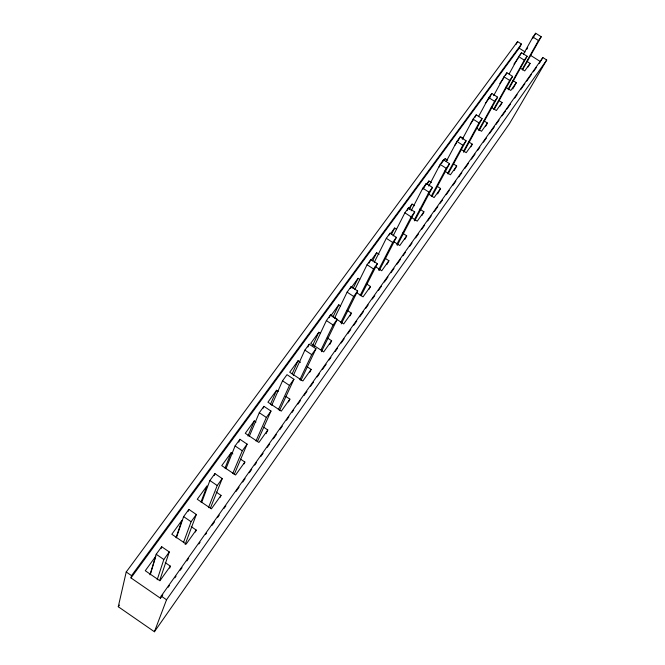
<?xml version="1.0" encoding="UTF-8"?>
<svg xmlns="http://www.w3.org/2000/svg" width="665" height="665" viewBox="0 0 665 665"><rect width="100%" height="100%" fill="white"/><g stroke="black" fill="none" stroke-linecap="round" stroke-linejoin="round"><path stroke-width="1" d="M160.423 598.209L161.188 596.081L542.864 57.572L546.73 60.016L509.589 123.457L154.413 631.75L118.27 606.729L126.217 571.983L517.578 41.604L521.435 44.04L519.182 48.171L130.98 577.918L160.423 598.209L162.825 594.826M130.98 577.918L131.545 575.649L521.435 44.04M149.999 574.809L156.192 554.261L161.686 546.73L169.292 551.942L159.725 580.404M150.273 574.626L155.261 558.126M161.088 548.65L161.686 546.73M157.189 579.755L163.831 559.506L169.292 551.942M176.025 537.669L181.952 520.313L171.803 534.261L186.167 544.086L196.208 530.047L191.179 526.605M176.35 537.835L183.615 516.622L188.868 509.398L196.333 514.486L185.169 544.436M188.187 511.36L188.868 509.398M169.683 568.101L170.373 566.156L165.244 562.64M183.432 542.673L191.096 521.726L196.333 514.486M200.98 502.067L207.023 485.866L197.272 499.257L211.379 508.85L221.029 495.367L216.083 492.009M201.728 502.308L209.882 480.546L214.928 473.621L222.251 478.576L210.456 507.952M154.413 631.75L166.541 599.764L546.73 60.016M214.205 475.542L214.928 473.621M195.46 531.975L196.208 530.047M208.453 507.669L217.231 485.525L222.251 478.576M224.994 468.135L231.121 452.757L232.833 453.912M225.942 468.75L235.086 445.941L239.932 439.299L247.114 444.137L234.171 474.569M238.76 442.183L239.932 439.299M220.231 497.279L221.029 495.367M247.962 435.991L254.296 420.912L255.983 422.042M232.792 473.389L242.301 450.804L247.114 444.137M249.25 436.464L259.284 412.724L263.93 406.34L270.988 411.061L257.38 441.643M263.141 408.21L263.93 406.34M244.047 463.921L244.87 462.042L240.572 459.141M270.406 404.395L276.598 390.255L278.261 391.369M255.983 440.995L266.366 417.47L270.988 411.061M271.694 405.367L282.534 380.804L286.997 374.669L293.93 379.283L279.45 410.654M292.126 373.888L298.086 360.729L300.538 362.359M266.116 433.688L267.804 429.981L263.581 427.146M293.323 375.417L304.886 350.114L309.183 344.212L315.991 348.726L300.846 380.571M278.311 409.806L289.483 385.442L293.93 379.283M307.887 347.047L309.183 344.212M312.691 345.343L318.801 332.276L320.513 333.406M314.179 346.54L326.399 320.58L330.538 314.902L337.222 319.316L321.403 351.735M288.568 401.918L289.882 399.133L285.734 396.357M299.84 379.757L311.71 354.644L315.991 348.726M329.208 317.695L330.538 314.902M333.015 316.856L338.776 304.819L340.463 305.933M334.487 318.311L347.113 292.143L351.095 286.665L357.67 290.987L341.261 323.897M350.206 288.51L351.095 286.665M309.799 372.192L311.145 369.416L307.064 366.698M321.037 349.873L333.107 325.019L337.222 319.316M353.032 288.593L358.053 278.327L359.715 279.416M354.819 289.591L367.072 264.737L370.912 259.458L377.379 263.689L361.037 295.859M369.083 263.157L370.912 259.458M329.815 344.453L331.644 340.771L327.363 337.936M340.796 322.483L353.705 296.482L357.67 290.987M372.541 261.029L376.681 252.742L379.125 254.338M374.262 262.318L386.323 238.311L390.031 233.216L396.382 237.355L379.241 270.547M389.091 235.069L390.031 233.216M360.122 295.509L373.555 268.984L377.379 263.689M350.023 315.883L351.411 313.149L347.197 310.372M391.394 234.487L394.669 228.012L396.39 229.134M393.098 235.909L404.894 212.808L408.476 207.887L414.727 211.944L397.188 245.435M407.08 210.622L408.476 207.887M409.258 209.575L412.067 204.105L414.611 205.759M378.518 270.007L392.699 242.467L396.382 237.355M369.058 289.25L370.488 286.482L366.34 283.764M411.103 210.83L422.824 188.187L426.282 183.44L432.441 187.414L414.686 220.88M424.869 186.167L426.282 183.44M427.005 184.621L428.9 180.98L431.402 182.601M396.764 244.454L411.17 216.881L414.727 211.944M387.005 264.379L388.909 260.73L385.65 258.602M428.775 186.092L440.155 164.396L443.497 159.808L449.557 163.706L432.125 196.192M441.585 163.432L443.497 159.808M444.237 160.415L445.193 158.594L447.661 160.182M414.212 220.115L429 192.177L432.441 187.414M404.769 239.508L406.714 235.851L402.416 233.049M446.19 161.578L456.905 141.404L460.13 136.965L466.099 140.789L448.069 174.047M458.21 140.573L460.13 136.965M431.294 196.192L446.232 168.311L449.557 163.706M462.341 139.234L473.098 119.16L476.231 114.862L482.1 118.619L463.663 152.31M421.992 215.402L423.929 211.794L419.69 209.051M474.752 117.605L476.231 114.862M516.106 44.339L517.578 41.604M447.57 173.54L462.882 145.236L466.099 140.789M478.476 116.674L488.775 97.63L491.809 93.474L497.595 97.165L479.124 130.639M488.85 98.927L491.809 93.474M437.645 193.931L440.579 188.519L437.246 186.366M493.638 95.685L503.962 76.791L506.888 72.768L512.59 76.384L494.12 109.609M463.613 151.088L478.991 122.925L482.1 118.619M505.408 75.469L506.888 72.768M454.228 170.506L456.697 165.992L453.414 163.881M509.174 73.857L518.667 56.6L521.501 52.701L527.121 56.251L508.351 89.783M478.667 130.215L494.585 101.329L497.595 97.165M520.005 55.428L521.501 52.701M470.812 146.882L472.308 144.18L468.817 141.944M523.446 54.123L532.914 37.032L535.674 33.25L541.21 36.741L522.49 69.958M526.672 49.468L527.669 47.664M532.673 38.653L535.674 33.25M493.754 109.102L509.673 80.423L512.59 76.384M485.433 126.633L487.428 123.042L483.995 120.847M508.11 89.118L524.294 60.166L527.121 56.251M500.088 106.126L502.092 102.551L498.7 100.398M522.324 69.218L538.467 40.532L541.21 36.741M512.748 88.994L516.314 82.684L512.973 80.565M528.077 66.982L530.105 63.399L526.813 61.313M539.307 63.341L542.864 57.572M168.228 587.195L169.434 585.499M174.837 577.868L176.034 576.173M180.24 570.238L182.044 567.694M186.848 560.919L188.644 558.376M198.852 543.962L200.057 542.266M205.46 534.635L206.657 532.939M212.06 525.317L214.463 521.925M217.472 517.686L219.267 515.142M224.072 508.359L225.876 505.816M236.083 491.41L239.084 487.171M242.683 482.083L245.086 478.692M249.292 472.757L251.694 469.365M254.695 465.134L256.499 462.591M260.697 456.656L263.099 453.264M267.305 447.329L269.707 443.937M273.307 438.85L276.316 434.619M279.915 429.532L282.317 426.14M286.524 420.205L288.918 416.814M291.927 412.574L293.722 410.031M297.928 404.104L300.331 400.712M303.93 395.625L306.931 391.386M310.538 386.299L313.539 382.059M317.139 376.972L319.541 373.58M322.55 369.349L326.149 364.262M329.15 360.023L330.954 357.479M335.16 351.544L337.554 348.152M341.162 343.065L344.162 338.834M347.762 333.747L350.771 329.507M353.772 325.268L356.773 321.029M359.773 316.789L363.381 311.702M365.775 308.319L368.177 304.927M372.383 298.992L374.786 295.601M378.385 290.514L381.394 286.274M384.395 282.035L387.994 276.956M390.995 272.716L393.996 268.477M397.005 264.238L400.604 259.151M403.007 255.759L405.409 252.368M409.615 246.432L412.017 243.049M415.617 237.962L418.618 233.723M421.618 229.483L424.619 225.244M427.628 221.004L431.228 215.917M434.228 211.686L437.836 206.599M440.238 203.207L442.632 199.816M446.24 194.729L449.241 190.489M452.84 185.402L455.849 181.171M458.85 176.932L461.851 172.692M464.852 168.453L468.459 163.366M471.46 159.126L475.059 154.039M477.462 150.647L479.864 147.264M483.463 142.177L486.472 137.938M489.473 133.698L494.278 126.915M496.073 124.372L499.082 120.132M502.083 115.901L505.683 110.814M506.888 109.118L510.487 104.031M514.693 98.096L517.096 94.704M520.695 89.617L524.901 83.69M526.697 81.147L531.501 74.364M533.305 71.82L536.306 67.581M170.373 566.156L159.908 580.786L145.269 570.72L155.843 556.181M244.87 462.042L235.593 475.001L221.744 465.633L231.121 452.757M267.804 429.981L258.885 442.458L245.277 433.297L254.296 420.912M289.882 399.133L281.295 411.136L267.92 402.184L276.598 390.255M311.145 369.416L302.866 380.987L289.724 372.225L298.086 360.729M331.644 340.771L323.664 351.926L310.738 343.356L318.801 332.276M351.411 313.149L343.714 323.905L331.843 316.075M370.488 286.482L363.057 296.864L356.382 292.484M388.909 260.73L381.735 270.763L375.168 266.466M406.714 235.851L399.773 245.543L393.722 241.595M423.929 211.794L417.221 221.171L411.253 217.297M440.579 188.519L434.087 197.596L428.21 193.798M456.697 165.992L450.413 174.779L444.627 171.046M472.308 144.18L466.223 152.684L461.335 149.55M487.428 123.042L481.535 131.288L476.348 127.971M502.092 102.551L496.373 110.548L491.26 107.289M516.314 82.684L510.762 90.432L505.724 87.231M530.105 63.399L524.727 70.922L520.587 68.296M118.27 606.729L119.492 605.05M330.995 315.509L338.776 304.819M351.12 287.854L358.053 278.327M371.236 260.215L376.681 252.742M390.579 233.631L394.669 228.012M408.676 208.768L412.067 204.105M422.94 189.176L424.727 186.715M426.514 184.263L428.9 180.98M438.842 167.322L439.997 165.735M443.464 160.972L445.193 158.594M454.818 145.369L456.498 143.058M470.296 124.097L473.281 119.999M485.3 103.482L490.504 96.334M499.847 83.499L503.771 78.104M513.962 64.106L518.193 58.287M532.914 37.032L538.467 40.532M519.182 48.171L525.15 51.945M530.271 55.178L540.512 61.645M518.667 56.6L524.294 60.166M503.962 76.791L509.673 80.423M488.775 97.63L494.585 101.329M473.098 119.16L478.991 122.925M460.97 136.915L463.588 138.594M456.905 141.404L462.882 145.236M440.155 164.396L446.232 168.311M422.824 188.187L429 192.177M404.894 212.808L411.17 216.881M386.323 238.311L392.699 242.467M367.072 264.737L373.555 268.984M347.113 292.143L353.705 296.482M326.399 320.58L333.107 325.019M304.886 350.114L311.71 354.644M282.534 380.804L289.483 385.442M259.284 412.724L266.366 417.47M235.086 445.941L242.301 450.804M209.882 480.546L217.231 485.525M183.615 516.622L191.096 521.726M156.192 554.261L163.831 559.506M126.217 571.983L131.545 575.649M161.188 596.081L166.541 599.764"/></g></svg>
